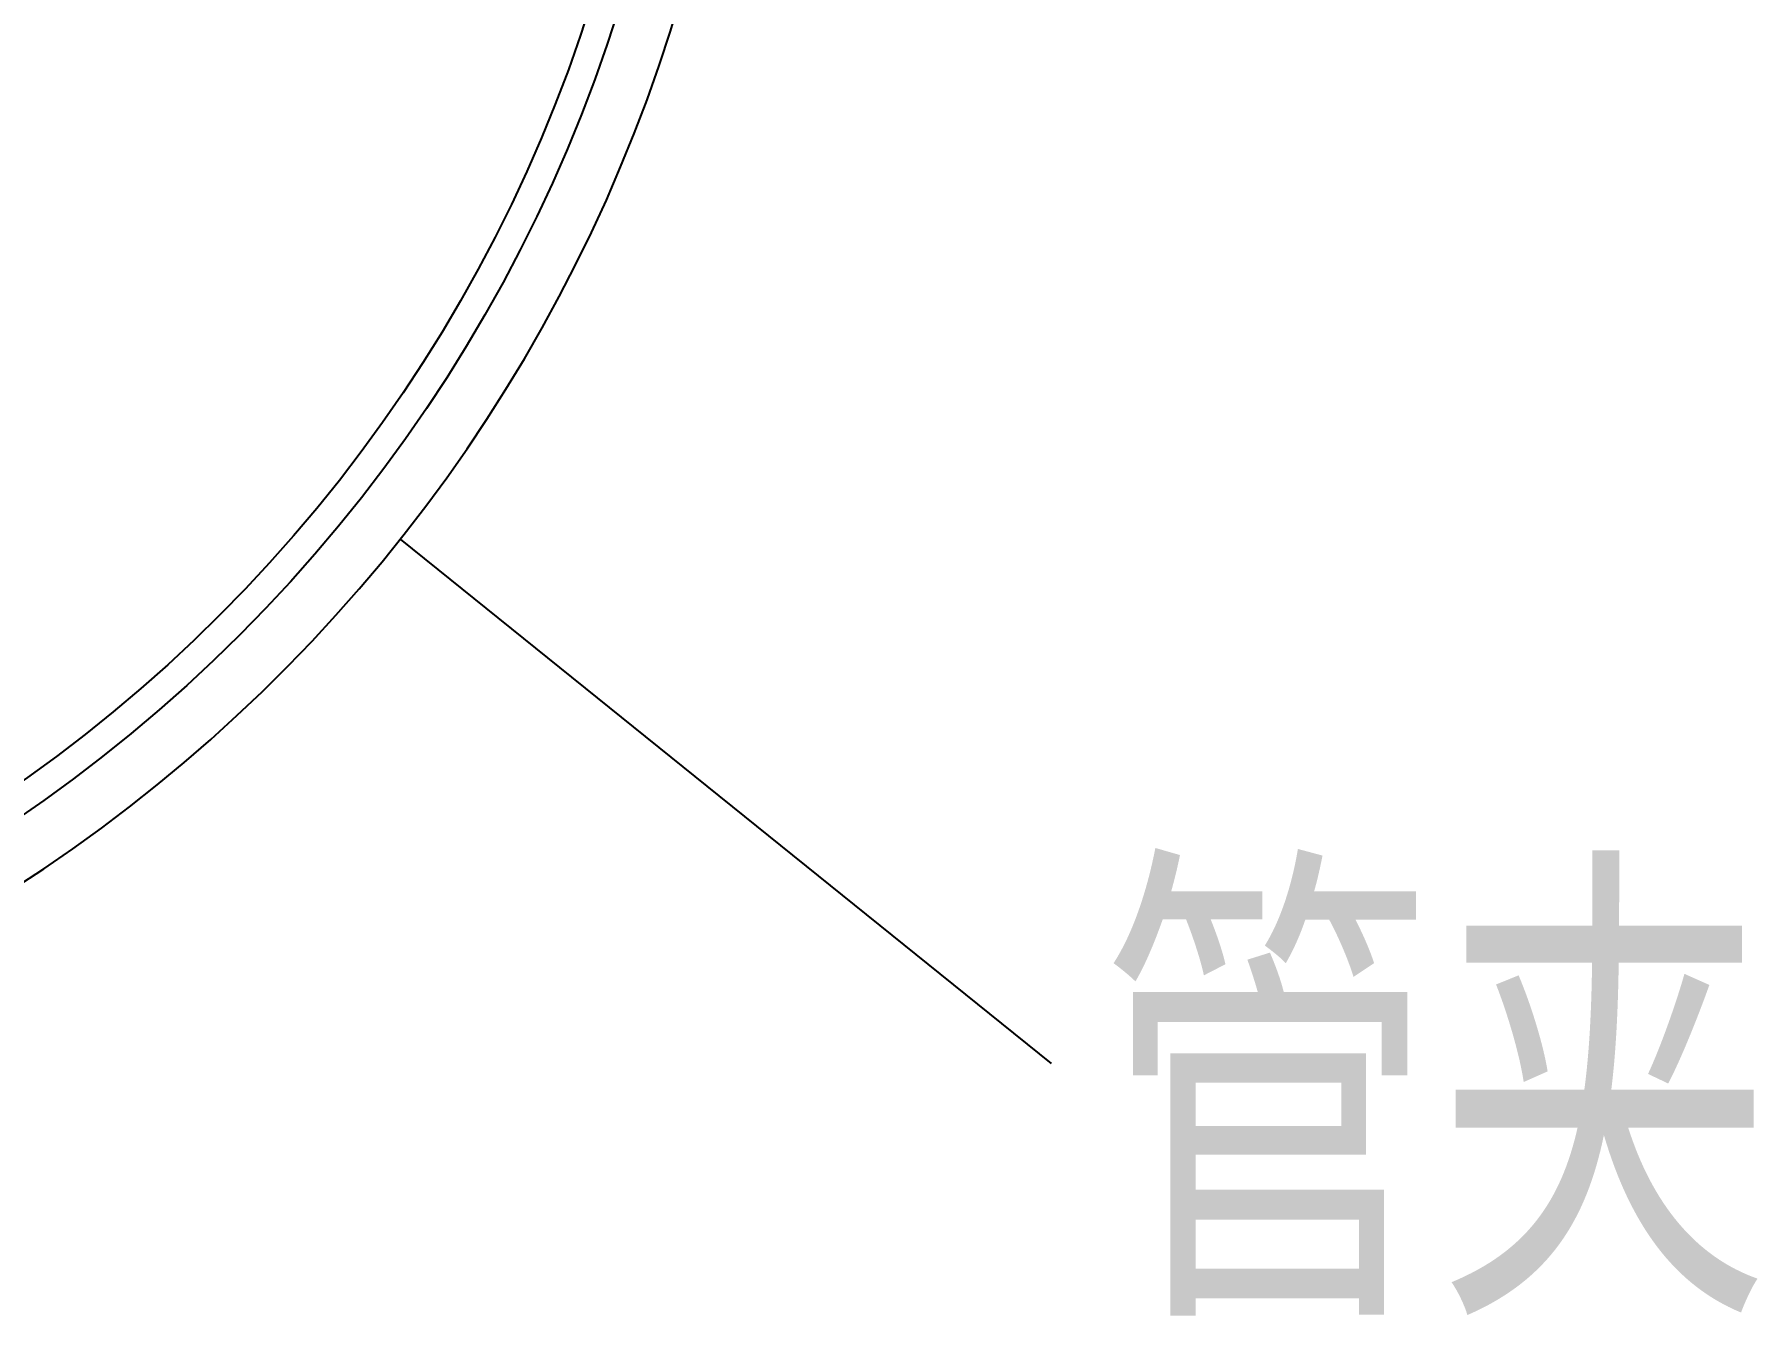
# Model space of a CAD drawing. Extents: x 1031190 to 1725648, y 733081 to 1571294.
# Drawn here: x 1135840 to 1137476, y 1233344 to 1234560 of the extents above; entities that cross this region are included whole.
import ezdxf

# ---------------------------------------------------------------- set-up
doc = ezdxf.new("R2010")
doc.units = 0
doc.header["$LTSCALE"] = 1000
doc.header["$MEASUREMENT"] = 0
doc.layers.add('W_DIM', color=4, linetype='Continuous')
doc.styles.get("Standard").update_dxf_attribs({"font": 'gbenor.shx', "bigfont": 'gbcbig.shx'})
doc.styles.add('wwp100', font='txt.shx', dxfattribs={"width": 0.7, "height": 400, "bigfont": 'hztxt.shx'})
doc.dimstyles.get("Standard").update_dxf_attribs({"dimtxt": 0.18, "dimasz": 0.18, "dimexe": 0.18, "dimexo": 0.0625, "dimgap": 0.09, "dimtad": 0, "dimtih": 1, "dimtoh": 1, "dimdec": 4, "dimzin": 0, "dimdsep": 46, "dimtxsty": 'Standard', "dimcen": 0.09, "dimadec": 0, "dimazin": 0, "dimtfac": 1, "dimtdec": 4, "dimtofl": 0, "dimtmove": 0, "dimatfit": 3, "dimfxl": 0, "dimtolj": 1, "dimtzin": 0, "dimarcsym": 0})

msp = doc.modelspace()

# ---------------------------------------------------------------- linework, layer by layer
at = {"linetype": 'Continuous'}
for radius in [1451.6, 1424.9]:
    msp.add_circle((1135008.6, 1235016.4), radius, dxfattribs=at)
msp.add_arc((1135008.6, 1235016.4), 1505, 186.8242, 353.1758, dxfattribs=at)

# ---------------------------------------------------------------- texts
at = {"layer": 'W_DIM', "color": 7, "style": 'wwp100', "width": 0.8}
msp.add_text('管夹', height=400, dxfattribs=at).set_placement((1136851, 1233344.1))

# ---------------------------------------------------------------- leaders
at = {"layer": 'W_DIM', "color": 7}
msp.add_leader([(1136187.4, 1234080.8), (1136805.6, 1233583)], dimstyle='Standard', override={"dimgap": 20}, dxfattribs=at)

doc.saveas('drawing.dxf')
